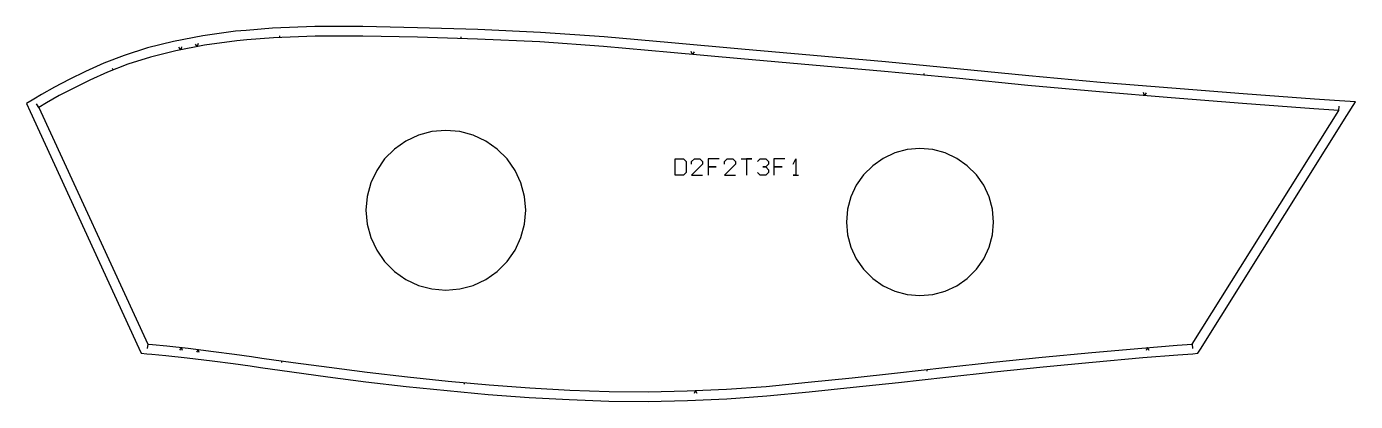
# Model space of a CAD drawing. Header units: metres. Extents: x -12 to 17699, y -154 to 17579.
# Drawn here: x 10443 to 11827, y -60 to 331 of the extents above; entities that cross this region are included whole.
import ezdxf

# ---------------------------------------------------------------- set-up
doc = ezdxf.new("R2010")
doc.units = ezdxf.units.M

msp = doc.modelspace()

# ---------------------------------------------------------------- linework, layer by layer
at = {"layer": 'Marge'}
msp.add_lwpolyline([(10567.793, -9.961), (10572.963, -10.418), (10587.52, -11.822), (10609.758, -14.257), (10635.891, -17.456), (10657.809, -20.346), (10675.366, -22.802), (10686.257, -24.402), (10718.67, -28.963), (10756.223, -34.091), (10795.941, -39.257), (10838.053, -44.038), (10880.541, -48.428), (10923.314, -52.389), (10965.857, -55.535), (11007.733, -57.802), (11049.094, -59.291), (11089.962, -59.726), (11130.746, -58.804), (11171.817, -56.913), (11213.446, -54.059), (11257.697, -49.71), (11303.438, -44.935), (11350.77, -39.823), (11399.969, -34.367), (11450.282, -28.842), (11501.254, -23.534), (11552.774, -18.659), (11604.982, -14.055), (11641.599, -11.152), (11657.319, -9.972), (11662.358, -9.594), (11665.043, -5.311), (11817.638, 238.116), (11826.533, 252.305), (11809.823, 253.405), (11784.017, 255.105), (11723.466, 259.651), (11709.72, 260.765), (11635.416, 266.76), (11560.881, 272.72), (11486.505, 279.475), (11411.682, 286.908), (11336.99, 294.047), (11262.044, 300.763), (11187.174, 307.23), (11114.101, 313.833), (11044.217, 320.196), (10977.671, 324.801), (10912.472, 327.674), (10849.83, 329.724), (10792.826, 330.883), (10742.589, 330.819), (10698.74, 329.214), (10671.192, 326.894), (10660.209, 325.97), (10626.068, 321.274), (10595.653, 315.4), (10568.484, 308.571), (10544.3, 300.889), (10522.846, 292.576), (10503.924, 284.009), (10487.021, 275.676), (10471.747, 267.738), (10457.916, 260.056), (10450.064, 255.202), (10442.544, 250.554), (10446.235, 242.521), (10559.588, -4.175), (10562.011, -9.45)], close=True, dxfattribs=at)
at = {"layer": 'Patron'}
msp.add_lwpolyline([(10568.675, 0), (10573.844, -0.457), (10588.48, -1.868), (10610.846, -4.316), (10637.106, -7.53), (10659.116, -10.432), (10676.751, -12.898), (10687.71, -14.508), (10720.063, -19.06), (10757.576, -24.183), (10797.231, -29.341), (10839.181, -34.101), (10881.569, -38.481), (10924.236, -42.432), (10966.594, -45.563), (11008.273, -47.817), (11049.454, -49.297), (11090.068, -49.727), (11130.518, -48.806), (11171.357, -46.923), (11212.762, -44.082), (11256.718, -39.758), (11302.4, -34.989), (11349.696, -29.881), (11398.867, -24.428), (11449.19, -18.901), (11500.218, -13.588), (11551.832, -8.703), (11604.104, -4.094), (11640.809, -1.183), (11656.57, 0), (11809.166, 243.427), (11783.268, 245.133), (11722.659, 249.683), (11708.915, 250.797), (11634.619, 256.792), (11559.977, 262.761), (11485.516, 269.524), (11410.73, 276.953), (11336.098, 284.087), (11261.183, 290.8), (11186.274, 297.271), (11113.194, 303.875), (11043.526, 310.22), (10977.231, 314.811), (10912.145, 317.679), (10849.627, 319.726), (10792.838, 320.883), (10742.953, 320.826), (10699.579, 319.249), (10672.017, 316.928), (10661.568, 316.063), (10627.959, 311.455), (10598.084, 305.7), (10571.504, 299.038), (10547.907, 291.562), (10526.968, 283.465), (10508.344, 275.039), (10491.63, 266.801), (10476.597, 258.993), (10463.174, 251.55), (10455.322, 246.696)], close=True, dxfattribs=at)
at = {"layer": 'Repers diag'}
for p, q in [((10455.322, 246.696), (10452.956, 250.524)), ((11809.166, 243.427), (11809.461, 247.917)), ((10568.675, 0), (10568.278, -4.482)), ((11656.57, 0), (11656.907, -4.487))]:
    msp.add_line(p, q, dxfattribs=at)
at = {"layer": 'Repers points'}
for p, q in [((10706.348, 319.495), (10706.283, 321.294)), ((10895.195, 318.234), (10895.254, 320.033)), ((10532.569, 285.631), (10531.92, 287.31)), ((11377.375, 280.142), (11377.547, 281.933)), ((10455.322, 246.696), (10454.376, 248.227)), ((10708.383, -17.417), (10708.132, -19.199)), ((11380.017, -26.518), (11380.215, -28.307)), ((10898.591, -40.057), (10898.425, -41.849))]:
    msp.add_line(p, q, dxfattribs=at)
at = {"layer": 'Repers suspente'}
for p, q in [((10603.062, 306.659), (10601.022, 309.321)), ((10603.968, 309.888), (10603.062, 306.659)), ((10620.364, 309.992), (10618.323, 312.654)), ((10621.269, 313.221), (10620.364, 309.992)), ((11136.096, 301.805), (11134.872, 304.928)), ((11137.86, 304.658), (11136.096, 301.805)), ((11606.935, 259.006), (11605.679, 262.116)), ((11608.67, 261.877), (11606.935, 259.006)), ((10603.762, -3.541), (10601.945, -6.36)), ((10604.927, -6.686), (10603.762, -3.541)), ((10621.256, -5.59), (10619.402, -8.386)), ((10622.38, -8.75), (10621.256, -5.59)), ((11609.883, -3.636), (11608.624, -6.745)), ((11611.615, -6.508), (11609.883, -3.636)), ((11139.234, -48.404), (11137.874, -51.47)), ((11140.871, -51.332), (11139.234, -48.404))]:
    msp.add_line(p, q, dxfattribs=at)
at = {"layer": 'Text'}
for p, q in [((11118.066, 193.177), (11126.637, 193.177)), ((11118.066, 176.035), (11118.066, 193.177)), ((11126.637, 193.177), (11129.494, 190.32)), ((11129.494, 190.32), (11129.494, 178.892)), ((11135.209, 190.32), (11138.066, 193.177)), ((11135.209, 187.463), (11135.209, 190.32)), ((11146.637, 187.463), (11135.209, 176.035)), ((11138.066, 193.177), (11143.78, 193.177)), ((11143.78, 193.177), (11146.637, 190.32)), ((11146.637, 190.32), (11146.637, 187.463)), ((11163.78, 193.177), (11152.352, 193.177)), ((11152.352, 193.177), (11152.352, 184.606)), ((11152.352, 184.606), (11160.923, 184.606)), ((11160.923, 184.606), (11152.352, 184.606)), ((11152.352, 184.606), (11152.352, 176.035)), ((11169.494, 190.32), (11172.352, 193.177)), ((11169.494, 187.463), (11169.494, 190.32)), ((11180.923, 187.463), (11169.494, 176.035)), ((11172.352, 193.177), (11178.066, 193.177)), ((11178.066, 193.177), (11180.923, 190.32)), ((11180.923, 190.32), (11180.923, 187.463)), ((11186.637, 193.177), (11198.066, 193.177)), ((11198.066, 193.177), (11192.352, 193.177)), ((11192.352, 193.177), (11192.352, 176.035)), ((11203.78, 190.32), (11206.637, 193.177)), ((11206.637, 193.177), (11212.352, 193.177)), ((11212.352, 184.606), (11209.494, 184.606)), ((11209.494, 184.606), (11212.352, 184.606)), ((11212.352, 193.177), (11215.209, 190.32)), ((11215.209, 187.463), (11212.352, 184.606)), ((11212.352, 184.606), (11215.209, 181.749)), ((11215.209, 190.32), (11215.209, 187.463)), ((11215.209, 181.749), (11215.209, 178.892)), ((11232.352, 193.177), (11220.923, 193.177)), ((11220.923, 193.177), (11220.923, 184.606)), ((11220.923, 184.606), (11229.494, 184.606)), ((11229.494, 184.606), (11220.923, 184.606)), ((11220.923, 184.606), (11220.923, 176.035)), ((11240.923, 187.463), (11243.78, 193.177)), ((11243.78, 193.177), (11243.78, 176.035)), ((11126.637, 176.035), (11118.066, 176.035)), ((11129.494, 178.892), (11126.637, 176.035)), ((11135.209, 176.035), (11146.637, 176.035)), ((11169.494, 176.035), (11180.923, 176.035)), ((11206.637, 176.035), (11203.78, 178.892)), ((11212.352, 176.035), (11206.637, 176.035)), ((11215.209, 178.892), (11212.352, 176.035)), ((11243.78, 176.035), (11240.923, 176.035)), ((11240.923, 176.035), (11246.637, 176.035))]:
    msp.add_line(p, q, dxfattribs=at)
at = {"layer": 'Vent'}
for points in [[(10796.013, 139.45), (10797.278, 124.999), (10801.032, 110.986), (10807.163, 97.838), (10815.484, 85.955), (10825.742, 75.697), (10837.625, 67.376), (10850.773, 61.246), (10864.786, 57.491), (10879.237, 56.227), (10893.689, 57.491), (10907.702, 61.246), (10920.849, 67.376), (10932.733, 75.697), (10942.991, 85.955), (10951.311, 97.838), (10957.442, 110.986), (10961.197, 124.999), (10962.461, 139.45), (10961.197, 153.902), (10957.442, 167.915), (10951.311, 181.062), (10942.991, 192.946), (10932.733, 203.204), (10920.849, 211.524), (10907.702, 217.655), (10893.689, 221.41), (10879.237, 222.674), (10864.786, 221.41), (10850.773, 217.655), (10837.625, 211.524), (10825.742, 203.204), (10815.484, 192.946), (10807.163, 181.062), (10801.032, 167.915), (10797.278, 153.902), (10796.013, 139.45)], [(11296.431, 127.193), (11297.594, 113.89), (11301.051, 100.992), (11306.694, 88.889), (11314.353, 77.951), (11323.795, 68.509), (11334.734, 60.85), (11346.836, 55.206), (11359.734, 51.75), (11373.037, 50.586), (11386.34, 51.75), (11399.238, 55.206), (11411.34, 60.85), (11422.279, 68.509), (11431.721, 77.951), (11439.38, 88.889), (11445.023, 100.992), (11448.479, 113.89), (11449.643, 127.193), (11448.479, 140.495), (11445.023, 153.394), (11439.38, 165.496), (11431.721, 176.434), (11422.279, 185.876), (11411.34, 193.536), (11399.238, 199.179), (11386.34, 202.635), (11373.037, 203.799), (11359.734, 202.635), (11346.836, 199.179), (11334.734, 193.536), (11323.795, 185.876), (11314.353, 176.434), (11306.694, 165.496), (11301.051, 153.393), (11297.594, 140.495), (11296.431, 127.193)]]:
    msp.add_lwpolyline(points, close=True, dxfattribs=at)

doc.saveas('drawing.dxf')
